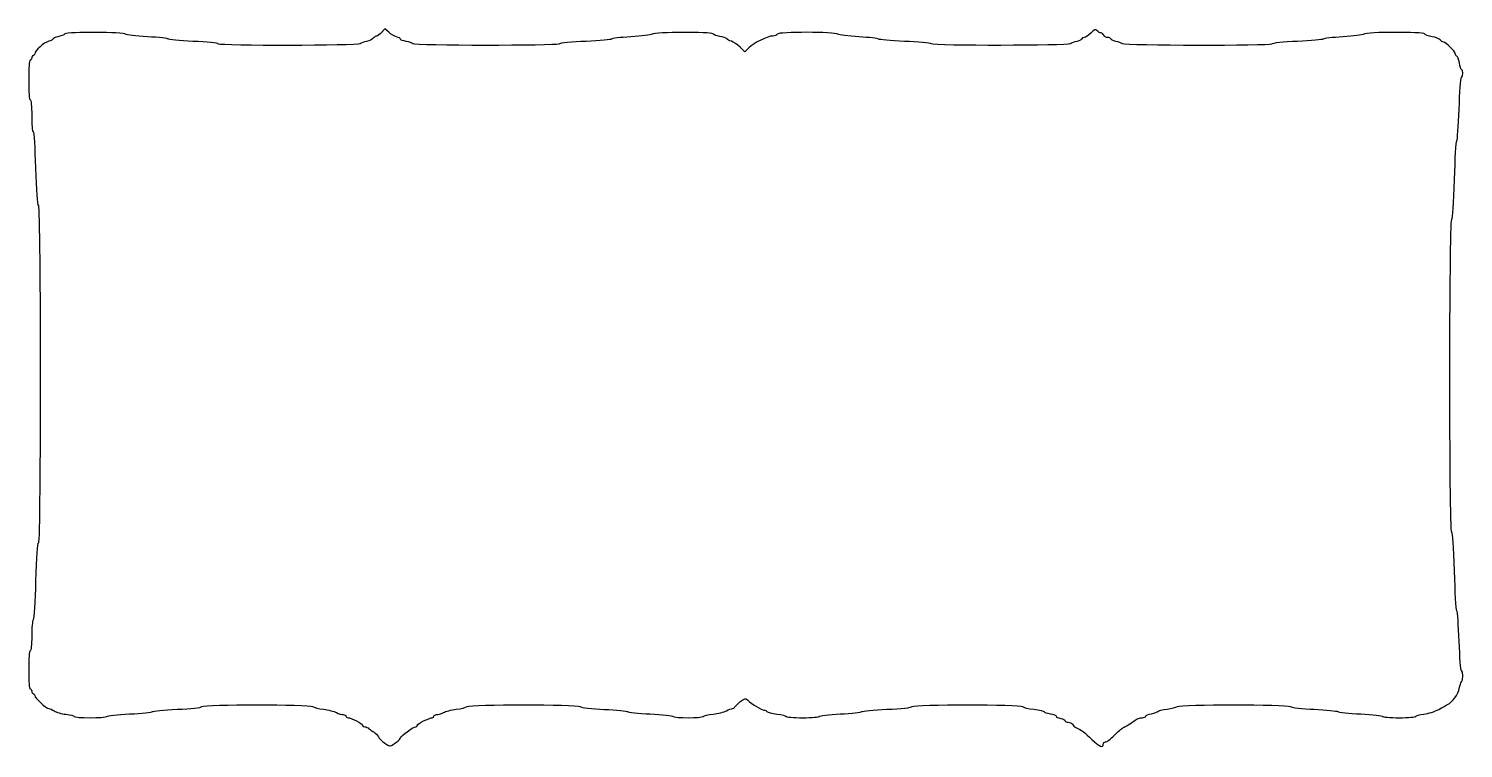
# Model space of a CAD drawing. Header units: centimetres. Extents: x -13 to 12, y -13.2 to -0.7.
import ezdxf

# ---------------------------------------------------------------- set-up
doc = ezdxf.new("R2010")
doc.units = ezdxf.units.CM
doc.header["$MEASUREMENT"] = 0
doc.layers.add('Layer 1', color=7, linetype='Continuous')

msp = doc.modelspace()

# ---------------------------------------------------------------- linework, layer by layer
at = {"layer": 'Layer 1'}
msp.add_open_spline([(-6.82918, -13.15), (-6.87445, -13.11873), (-6.92207, -13.07032), (-6.93501, -13.04242), (-6.93501, -13.04242), (-6.94795, -13.01452), (-6.98185, -12.97882), (-7.01034, -12.96308), (-7.01034, -12.96308), (-7.03883, -12.94735), (-7.07838, -12.9196), (-7.09822, -12.90141), (-7.09822, -12.90141), (-7.11806, -12.88323), (-7.15131, -12.86835), (-7.1721, -12.86835), (-7.1721, -12.86835), (-7.19289, -12.86835), (-7.2099, -12.85765), (-7.2099, -12.84457), (-7.2099, -12.84457), (-7.2099, -12.81561), (-7.40794, -12.70967), (-7.46207, -12.70967), (-7.46207, -12.70967), (-7.48345, -12.70967), (-7.50094, -12.69777), (-7.50094, -12.68322), (-7.50094, -12.68322), (-7.50094, -12.66867), (-7.52178, -12.6567), (-7.54724, -12.65661), (-7.54724, -12.65661), (-7.57271, -12.65653), (-7.6259, -12.63957), (-7.66545, -12.61895), (-7.66545, -12.61895), (-7.705, -12.59833), (-7.8062, -12.57313), (-7.89035, -12.56296), (-7.89035, -12.56296), (-7.97449, -12.55279), (-8.06008, -12.53106), (-8.08054, -12.51467), (-8.08054, -12.51467), (-8.13134, -12.47399), (-9.98386, -12.47537), (-10.00974, -12.51611), (-10.00974, -12.51611), (-10.02034, -12.5328), (-10.19861, -12.55231), (-10.44459, -12.56371), (-10.44459, -12.56371), (-10.67388, -12.57433), (-10.86729, -12.59243), (-10.8744, -12.60392), (-10.8744, -12.60392), (-10.88151, -12.61541), (-11.06022, -12.63346), (-11.27154, -12.64402), (-11.27154, -12.64402), (-11.48286, -12.65458), (-11.66222, -12.67367), (-11.67012, -12.68645), (-11.67012, -12.68645), (-11.68869, -12.71649), (-12.23698, -12.71695), (-12.23698, -12.68693), (-12.23698, -12.68693), (-12.23698, -12.67442), (-12.30215, -12.65746), (-12.38181, -12.64924), (-12.38181, -12.64924), (-12.46147, -12.64102), (-12.55341, -12.61556), (-12.58613, -12.59265), (-12.58613, -12.59265), (-12.61885, -12.56974), (-12.65986, -12.551), (-12.67727, -12.551), (-12.67727, -12.551), (-12.72269, -12.551), (-12.92489, -12.3639), (-12.92489, -12.32187), (-12.92489, -12.32187), (-12.92489, -12.30244), (-12.9368, -12.28654), (-12.95135, -12.28654), (-12.95135, -12.28654), (-12.9659, -12.28654), (-12.97781, -12.26869), (-12.97781, -12.24687), (-12.97781, -12.24687), (-12.97781, -12.22505), (-12.98972, -12.2072), (-13.00427, -12.2072), (-13.00427, -12.2072), (-13.0205, -12.2072), (-13.03073, -12.07938), (-13.03073, -11.87663), (-13.03073, -11.87663), (-13.03073, -11.67388), (-13.0205, -11.54606), (-13.00427, -11.54606), (-13.00427, -11.54606), (-12.98843, -11.54606), (-12.97781, -11.44204), (-12.97781, -11.28689), (-12.97781, -11.28689), (-12.97781, -11.14435), (-12.96691, -11.01642), (-12.95359, -11.0026), (-12.95359, -11.0026), (-12.94027, -10.98878), (-12.92083, -10.68591), (-12.91039, -10.32955), (-12.91039, -10.32955), (-12.89782, -9.90066), (-12.88141, -9.67525), (-12.86185, -9.66276), (-12.86185, -9.66276), (-12.81924, -9.63556), (-12.81975, -3.84749), (-12.86236, -3.79488), (-12.86236, -3.79488), (-12.88161, -3.77112), (-12.89934, -3.53164), (-12.91162, -3.12967), (-12.91162, -3.12967), (-12.92217, -2.78422), (-12.94138, -2.50158), (-12.95431, -2.50158), (-12.95431, -2.50158), (-12.96723, -2.50158), (-12.97781, -2.37662), (-12.97781, -2.2239), (-12.97781, -2.2239), (-12.97781, -2.05641), (-12.98831, -1.94622), (-13.00427, -1.94622), (-13.00427, -1.94622), (-13.02055, -1.94622), (-13.03073, -1.81399), (-13.03073, -1.60242), (-13.03073, -1.60242), (-13.03073, -1.39085), (-13.02055, -1.25862), (-13.00427, -1.25862), (-13.00427, -1.25862), (-12.98972, -1.25862), (-12.97781, -1.24077), (-12.97781, -1.21895), (-12.97781, -1.21895), (-12.97781, -1.19713), (-12.9659, -1.17928), (-12.95135, -1.17928), (-12.95135, -1.17928), (-12.9368, -1.17928), (-12.92489, -1.16376), (-12.92489, -1.1448), (-12.92489, -1.1448), (-12.92489, -1.09209), (-12.76205, -0.94718), (-12.68015, -0.92701), (-12.68015, -0.92701), (-12.64013, -0.91715), (-12.60739, -0.89943), (-12.60739, -0.88761), (-12.60739, -0.88761), (-12.60739, -0.8758), (-12.56869, -0.85786), (-12.5214, -0.84775), (-12.5214, -0.84775), (-12.47411, -0.83764), (-12.41895, -0.81608), (-12.39883, -0.79984), (-12.39883, -0.79984), (-12.35179, -0.76185), (-11.3647, -0.76505), (-11.34069, -0.80327), (-11.34069, -0.80327), (-11.3316, -0.81775), (-11.16045, -0.8383), (-10.96035, -0.84895), (-10.96035, -0.84895), (-10.76026, -0.8596), (-10.59655, -0.87742), (-10.59655, -0.88855), (-10.59655, -0.88855), (-10.59655, -0.89968), (-10.40307, -0.91751), (-10.1666, -0.92817), (-10.1666, -0.92817), (-9.92499, -0.93906), (-9.72917, -0.95938), (-9.71958, -0.97455), (-9.71958, -0.97455), (-9.69771, -1.00913), (-7.29641, -1.00622), (-7.25324, -0.97156), (-7.25324, -0.97156), (-7.23667, -0.95826), (-7.18524, -0.93929), (-7.13896, -0.9294), (-7.13896, -0.9294), (-7.09267, -0.91951), (-7.04061, -0.89434), (-7.02327, -0.87345), (-7.02327, -0.87345), (-7.00593, -0.85257), (-6.97968, -0.83548), (-6.96494, -0.83548), (-6.96494, -0.83548), (-6.9502, -0.83548), (-6.91161, -0.80687), (-6.87919, -0.7719), (-6.87919, -0.7719), (-6.87919, -0.7719), (-6.82024, -0.70832), (-6.82024, -0.70832), (-6.82024, -0.70832), (-6.82024, -0.70832), (-6.75281, -0.77081), (-6.75281, -0.77081), (-6.75281, -0.77081), (-6.71572, -0.80518), (-6.65457, -0.84103), (-6.61691, -0.85048), (-6.61691, -0.85048), (-6.57925, -0.85993), (-6.54844, -0.87773), (-6.54844, -0.89004), (-6.54844, -0.89004), (-6.54844, -0.90235), (-6.50379, -0.92063), (-6.44922, -0.93066), (-6.44922, -0.93066), (-6.39465, -0.94069), (-6.34325, -0.95923), (-6.33501, -0.97185), (-6.33501, -0.97185), (-6.31279, -1.00587), (-3.83317, -1.00869), (-3.79107, -0.97474), (-3.79107, -0.97474), (-3.77238, -0.95967), (-3.55765, -0.93875), (-3.31391, -0.92826), (-3.31391, -0.92826), (-3.07016, -0.91777), (-2.87073, -0.90016), (-2.87073, -0.88914), (-2.87073, -0.88914), (-2.87073, -0.87811), (-2.71893, -0.86047), (-2.53339, -0.84994), (-2.53339, -0.84994), (-2.34785, -0.83941), (-2.18115, -0.81848), (-2.16295, -0.80343), (-2.16295, -0.80343), (-2.11618, -0.76477), (-1.12865, -0.76002), (-1.10368, -0.79833), (-1.10368, -0.79833), (-1.09329, -0.81426), (-1.03814, -0.83467), (-0.9811, -0.84367), (-0.9811, -0.84367), (-0.92407, -0.85268), (-0.87049, -0.87076), (-0.86204, -0.88386), (-0.86204, -0.88386), (-0.85359, -0.89696), (-0.8169, -0.91655), (-0.78052, -0.92738), (-0.78052, -0.92738), (-0.74414, -0.93822), (-0.67604, -0.98346), (-0.62919, -1.02791), (-0.62919, -1.02791), (-0.62919, -1.02791), (-0.544, -1.10874), (-0.544, -1.10874), (-0.544, -1.10874), (-0.544, -1.10874), (-0.47385, -1.03862), (-0.47385, -1.03862), (-0.47385, -1.03862), (-0.38846, -0.95327), (-0.14659, -0.83546), (-0.05676, -0.83546), (-0.05676, -0.83546), (-0.02069, -0.83546), (0.01378, -0.82058), (0.01985, -0.8024), (0.01985, -0.8024), (0.03387, -0.76037), (1.02688, -0.76113), (1.07816, -0.80321), (1.07816, -0.80321), (1.09636, -0.81815), (1.26008, -0.83905), (1.44198, -0.84965), (1.44198, -0.84965), (1.62388, -0.86025), (1.77871, -0.87819), (1.78605, -0.88951), (1.78605, -0.88951), (1.79339, -0.90083), (1.99579, -0.9186), (2.23584, -0.92899), (2.23584, -0.92899), (2.47589, -0.93939), (2.68706, -0.95966), (2.70511, -0.97403), (2.70511, -0.97403), (2.7473, -1.00764), (5.08739, -1.00511), (5.12937, -0.97141), (5.12937, -0.97141), (5.14587, -0.95816), (5.19807, -0.93906), (5.24536, -0.92895), (5.24536, -0.92895), (5.29265, -0.91884), (5.33135, -0.89962), (5.33135, -0.88623), (5.33135, -0.88623), (5.33135, -0.87284), (5.3488, -0.86189), (5.37013, -0.86189), (5.37013, -0.86189), (5.39146, -0.86189), (5.44441, -0.8272), (5.48781, -0.78479), (5.48781, -0.78479), (5.5541, -0.72002), (5.57169, -0.71368), (5.5978, -0.74512), (5.5978, -0.74512), (5.61489, -0.76571), (5.64401, -0.78255), (5.6625, -0.78255), (5.6625, -0.78255), (5.68099, -0.78255), (5.70297, -0.8004), (5.71135, -0.82222), (5.71135, -0.82222), (5.71973, -0.84404), (5.75077, -0.86189), (5.78033, -0.86189), (5.78033, -0.86189), (5.80989, -0.86189), (5.83408, -0.87285), (5.83408, -0.88623), (5.83408, -0.88623), (5.83408, -0.89962), (5.87278, -0.91884), (5.92007, -0.92895), (5.92007, -0.92895), (5.96736, -0.93906), (6.01943, -0.95806), (6.03578, -0.97117), (6.03578, -0.97117), (6.07846, -1.00542), (8.61259, -1.00953), (8.63459, -0.97539), (8.63459, -0.97539), (8.64427, -0.96037), (8.84424, -0.94007), (9.08835, -0.92931), (9.08835, -0.92931), (9.3284, -0.91873), (9.5308, -0.90082), (9.53814, -0.8895), (9.53814, -0.8895), (9.54548, -0.87818), (9.70031, -0.86024), (9.88221, -0.84964), (9.88221, -0.84964), (10.06411, -0.83904), (10.22791, -0.81807), (10.24622, -0.80305), (10.24622, -0.80305), (10.29376, -0.76403), (11.28097, -0.76072), (11.30553, -0.7995), (11.30553, -0.7995), (11.31579, -0.81571), (11.37411, -0.83731), (11.43512, -0.8475), (11.43512, -0.8475), (11.49613, -0.85769), (11.56009, -0.88295), (11.57727, -0.90363), (11.57727, -0.90363), (11.59444, -0.92431), (11.61926, -0.94123), (11.63241, -0.94123), (11.63241, -0.94123), (11.67042, -0.94123), (11.84013, -1.10495), (11.84013, -1.14162), (11.84013, -1.14162), (11.84013, -1.15989), (11.8528, -1.17906), (11.8683, -1.18422), (11.8683, -1.18422), (11.88379, -1.18938), (11.90322, -1.24393), (11.91147, -1.30543), (11.91147, -1.30543), (11.91972, -1.36693), (11.93681, -1.41726), (11.94945, -1.41726), (11.94945, -1.41726), (11.97961, -1.41726), (11.97927, -1.54214), (11.94905, -1.56081), (11.94905, -1.56081), (11.93619, -1.56875), (11.91692, -1.81639), (11.90622, -2.11112), (11.90622, -2.11112), (11.89552, -2.40585), (11.87742, -2.65294), (11.86599, -2.66021), (11.86599, -2.66021), (11.85456, -2.66748), (11.83664, -2.97095), (11.82617, -3.33458), (11.82617, -3.33458), (11.81399, -3.75747), (11.79639, -4.0091), (11.77733, -4.03285), (11.77733, -4.03285), (11.7349, -4.08571), (11.73475, -9.45059), (11.77717, -9.47759), (11.77717, -9.47759), (11.79688, -9.49014), (11.81328, -9.71798), (11.82611, -10.15761), (11.82611, -10.15761), (11.83672, -10.52124), (11.85492, -10.83066), (11.86654, -10.8452), (11.86654, -10.8452), (11.87816, -10.85975), (11.89635, -11.10073), (11.90696, -11.38073), (11.90696, -11.38073), (11.91757, -11.66073), (11.93664, -11.88981), (11.94933, -11.88981), (11.94933, -11.88981), (11.97937, -11.88981), (11.97946, -12.06745), (11.94944, -12.08601), (11.94944, -12.08601), (11.9368, -12.09382), (11.9188, -12.1451), (11.90944, -12.19997), (11.90944, -12.19997), (11.89328, -12.29472), (11.78665, -12.44158), (11.70564, -12.48067), (11.70564, -12.48067), (11.68502, -12.49062), (11.61539, -12.52851), (11.55091, -12.56486), (11.55091, -12.56486), (11.48643, -12.60122), (11.37034, -12.6384), (11.29294, -12.6475), (11.29294, -12.6475), (11.21554, -12.65659), (11.15221, -12.67429), (11.15221, -12.68684), (11.15221, -12.68684), (11.15221, -12.69938), (11.02124, -12.70964), (10.86117, -12.70964), (10.86117, -12.70964), (10.7011, -12.70964), (10.57013, -12.69908), (10.57013, -12.68617), (10.57013, -12.68617), (10.57013, -12.67326), (10.40047, -12.6541), (10.1931, -12.64358), (10.1931, -12.64358), (9.98573, -12.63307), (9.80413, -12.61486), (9.78954, -12.60313), (9.78954, -12.60313), (9.77495, -12.5914), (9.5904, -12.57334), (9.37944, -12.563), (9.37944, -12.563), (9.16847, -12.55266), (8.98013, -12.53166), (8.96089, -12.51633), (8.96089, -12.51633), (8.91079, -12.47639), (7.04616, -12.47444), (6.99578, -12.51427), (6.99578, -12.51427), (6.97531, -12.53045), (6.89398, -12.55096), (6.81504, -12.55985), (6.81504, -12.55985), (6.7361, -12.56874), (6.66466, -12.58651), (6.65629, -12.59934), (6.65629, -12.59934), (6.64792, -12.61217), (6.59642, -12.63088), (6.54185, -12.64091), (6.54185, -12.64091), (6.48728, -12.65094), (6.44263, -12.67051), (6.44263, -12.68439), (6.44263, -12.68439), (6.44263, -12.69828), (6.41447, -12.70964), (6.38005, -12.70964), (6.38005, -12.70964), (6.34563, -12.70964), (6.28894, -12.73047), (6.25407, -12.75592), (6.25407, -12.75592), (6.17108, -12.81649), (6.09497, -12.8643), (6.04575, -12.88677), (6.04575, -12.88677), (6.02392, -12.89673), (5.95452, -12.95616), (5.89153, -13.01883), (5.89153, -13.01883), (5.82853, -13.0815), (5.76007, -13.13278), (5.73939, -13.13278), (5.73939, -13.13278), (5.71871, -13.13278), (5.70179, -13.15063), (5.70179, -13.17245), (5.70179, -13.17245), (5.70179, -13.24227), (5.63906, -13.21478), (5.50587, -13.08658), (5.50587, -13.08658), (5.38485, -12.97011), (5.32392, -12.92476), (5.22554, -12.87796), (5.22554, -12.87796), (5.20371, -12.86758), (5.17633, -12.84331), (5.16469, -12.82403), (5.16469, -12.82403), (5.15305, -12.80475), (5.12031, -12.78898), (5.09193, -12.78898), (5.09193, -12.78898), (5.06355, -12.78898), (5.04033, -12.77802), (5.04033, -12.76464), (5.04033, -12.76464), (5.04033, -12.75125), (5.00461, -12.73245), (4.96095, -12.72287), (4.96095, -12.72287), (4.91729, -12.71329), (4.88157, -12.69463), (4.88157, -12.68141), (4.88157, -12.68141), (4.88157, -12.66819), (4.83394, -12.64977), (4.77574, -12.64046), (4.77574, -12.64046), (4.71753, -12.63116), (4.66991, -12.61411), (4.66991, -12.60258), (4.66991, -12.60258), (4.66991, -12.59105), (4.58954, -12.57314), (4.49132, -12.56278), (4.49132, -12.56278), (4.39309, -12.55242), (4.30421, -12.53064), (4.29381, -12.5144), (4.29381, -12.5144), (4.26783, -12.47383), (2.39896, -12.47498), (2.37293, -12.51559), (2.37293, -12.51559), (2.36223, -12.53228), (2.18153, -12.55177), (1.93148, -12.56321), (1.93148, -12.56321), (1.69865, -12.57386), (1.50219, -12.59199), (1.49492, -12.6035), (1.49492, -12.6035), (1.48764, -12.61501), (1.31798, -12.63313), (1.11789, -12.64378), (1.11789, -12.64378), (0.9178, -12.65443), (0.75409, -12.6736), (0.75409, -12.6864), (0.75409, -12.6864), (0.75409, -12.69919), (0.62312, -12.70966), (0.46305, -12.70966), (0.46305, -12.70966), (0.30298, -12.70966), (0.17201, -12.6993), (0.17201, -12.68663), (0.17201, -12.68663), (0.17201, -12.67396), (0.10094, -12.65556), (0.01407, -12.64574), (0.01407, -12.64574), (-0.0728, -12.63592), (-0.15089, -12.61653), (-0.15947, -12.60266), (-0.15947, -12.60266), (-0.16805, -12.58879), (-0.19169, -12.57744), (-0.21202, -12.57744), (-0.21202, -12.57744), (-0.25236, -12.57744), (-0.42333, -12.47208), (-0.49417, -12.40356), (-0.49417, -12.40356), (-0.53527, -12.36381), (-0.54562, -12.36622), (-0.63308, -12.43597), (-0.63308, -12.43597), (-0.68505, -12.47742), (-0.72757, -12.52026), (-0.72758, -12.53117), (-0.72758, -12.53117), (-0.72758, -12.54208), (-0.74246, -12.55108), (-0.76065, -12.55117), (-0.76065, -12.55117), (-0.77884, -12.55125), (-0.82675, -12.56855), (-0.86711, -12.5896), (-0.86711, -12.5896), (-0.90747, -12.61064), (-1.01192, -12.63594), (-1.09921, -12.64581), (-1.09921, -12.64581), (-1.1865, -12.65568), (-1.26431, -12.67409), (-1.27212, -12.68672), (-1.27212, -12.68672), (-1.29075, -12.71685), (-1.7785, -12.71661), (-1.79714, -12.68646), (-1.79714, -12.68646), (-1.80504, -12.67368), (-1.9844, -12.65459), (-2.19572, -12.64403), (-2.19572, -12.64403), (-2.40704, -12.63347), (-2.58563, -12.61562), (-2.5926, -12.60436), (-2.5926, -12.60436), (-2.59956, -12.5931), (-2.78107, -12.57524), (-2.99595, -12.56468), (-2.99595, -12.56468), (-3.21083, -12.55411), (-3.40261, -12.53245), (-3.42213, -12.51655), (-3.42213, -12.51655), (-3.47271, -12.47534), (-5.33538, -12.47358), (-5.38672, -12.51469), (-5.38672, -12.51469), (-5.40718, -12.53108), (-5.49277, -12.55281), (-5.57691, -12.56298), (-5.57691, -12.56298), (-5.66105, -12.57315), (-5.76225, -12.59835), (-5.80181, -12.61897), (-5.80181, -12.61897), (-5.84136, -12.63959), (-5.89456, -12.65654), (-5.92002, -12.65663), (-5.92002, -12.65663), (-5.94549, -12.65671), (-5.96632, -12.66869), (-5.96632, -12.68324), (-5.96632, -12.68324), (-5.96632, -12.69779), (-5.97888, -12.70969), (-5.99423, -12.70969), (-5.99423, -12.70969), (-6.04582, -12.70969), (-6.25736, -12.81652), (-6.25736, -12.84258), (-6.25736, -12.84258), (-6.25736, -12.85676), (-6.26867, -12.86836), (-6.28249, -12.86836), (-6.28249, -12.86836), (-6.32676, -12.86836), (-6.54839, -13.02962), (-6.54857, -13.06196), (-6.54857, -13.06196), (-6.5487, -13.0869), (-6.67308, -13.18119), (-6.73361, -13.20224), (-6.73361, -13.20224), (-6.74089, -13.20478), (-6.78388, -13.18126), (-6.82914, -13.14999), (-6.82914, -13.14999), (-6.82914, -13.14999), (-6.82918, -13.15), (-6.82918, -13.15)], degree=3, knots=[0, 0, 0, 0, 0.00546448, 0.00546448, 0.00546448, 0.00546448, 0.01092896, 0.01092896, 0.01092896, 0.01092896, 0.01639344, 0.01639344, 0.01639344, 0.01639344, 0.02185792, 0.02185792, 0.02185792, 0.02185792, 0.0273224, 0.0273224, 0.0273224, 0.0273224, 0.03278689, 0.03278689, 0.03278689, 0.03278689, 0.03825137, 0.03825137, 0.03825137, 0.03825137, 0.04371585, 0.04371585, 0.04371585, 0.04371585, 0.04918033, 0.04918033, 0.04918033, 0.04918033, 0.05464481, 0.05464481, 0.05464481, 0.05464481, 0.06010929, 0.06010929, 0.06010929, 0.06010929, 0.06557377, 0.06557377, 0.06557377, 0.06557377, 0.07103825, 0.07103825, 0.07103825, 0.07103825, 0.07650273, 0.07650273, 0.07650273, 0.07650273, 0.08196721, 0.08196721, 0.08196721, 0.08196721, 0.08743169, 0.08743169, 0.08743169, 0.08743169, 0.09289617, 0.09289617, 0.09289617, 0.09289617, 0.09836066, 0.09836066, 0.09836066, 0.09836066, 0.10382514, 0.10382514, 0.10382514, 0.10382514, 0.10928962, 0.10928962, 0.10928962, 0.10928962, 0.1147541, 0.1147541, 0.1147541, 0.1147541, 0.12021858, 0.12021858, 0.12021858, 0.12021858, 0.12568306, 0.12568306, 0.12568306, 0.12568306, 0.13114754, 0.13114754, 0.13114754, 0.13114754, 0.13661202, 0.13661202, 0.13661202, 0.13661202, 0.1420765, 0.1420765, 0.1420765, 0.1420765, 0.14754098, 0.14754098, 0.14754098, 0.14754098, 0.15300546, 0.15300546, 0.15300546, 0.15300546, 0.15846995, 0.15846995, 0.15846995, 0.15846995, 0.16393443, 0.16393443, 0.16393443, 0.16393443, 0.16939891, 0.16939891, 0.16939891, 0.16939891, 0.17486339, 0.17486339, 0.17486339, 0.17486339, 0.18032787, 0.18032787, 0.18032787, 0.18032787, 0.18579235, 0.18579235, 0.18579235, 0.18579235, 0.19125683, 0.19125683, 0.19125683, 0.19125683, 0.19672131, 0.19672131, 0.19672131, 0.19672131, 0.20218579, 0.20218579, 0.20218579, 0.20218579, 0.20765027, 0.20765027, 0.20765027, 0.20765027, 0.21311475, 0.21311475, 0.21311475, 0.21311475, 0.21857923, 0.21857923, 0.21857923, 0.21857923, 0.22404372, 0.22404372, 0.22404372, 0.22404372, 0.2295082, 0.2295082, 0.2295082, 0.2295082, 0.23497268, 0.23497268, 0.23497268, 0.23497268, 0.24043716, 0.24043716, 0.24043716, 0.24043716, 0.24590164, 0.24590164, 0.24590164, 0.24590164, 0.25136612, 0.25136612, 0.25136612, 0.25136612, 0.2568306, 0.2568306, 0.2568306, 0.2568306, 0.26229508, 0.26229508, 0.26229508, 0.26229508, 0.26775956, 0.26775956, 0.26775956, 0.26775956, 0.27322404, 0.27322404, 0.27322404, 0.27322404, 0.27868852, 0.27868852, 0.27868852, 0.27868852, 0.28415301, 0.28415301, 0.28415301, 0.28415301, 0.28961749, 0.28961749, 0.28961749, 0.28961749, 0.29508197, 0.29508197, 0.29508197, 0.29508197, 0.30054645, 0.30054645, 0.30054645, 0.30054645, 0.30601093, 0.30601093, 0.30601093, 0.30601093, 0.31147541, 0.31147541, 0.31147541, 0.31147541, 0.31693989, 0.31693989, 0.31693989, 0.31693989, 0.32240437, 0.32240437, 0.32240437, 0.32240437, 0.32786885, 0.32786885, 0.32786885, 0.32786885, 0.33333333, 0.33333333, 0.33333333, 0.33333333, 0.33879781, 0.33879781, 0.33879781, 0.33879781, 0.3442623, 0.3442623, 0.3442623, 0.3442623, 0.34972678, 0.34972678, 0.34972678, 0.34972678, 0.35519126, 0.35519126, 0.35519126, 0.35519126, 0.36065574, 0.36065574, 0.36065574, 0.36065574, 0.36612022, 0.36612022, 0.36612022, 0.36612022, 0.3715847, 0.3715847, 0.3715847, 0.3715847, 0.37704918, 0.37704918, 0.37704918, 0.37704918, 0.38251366, 0.38251366, 0.38251366, 0.38251366, 0.38797814, 0.38797814, 0.38797814, 0.38797814, 0.39344262, 0.39344262, 0.39344262, 0.39344262, 0.3989071, 0.3989071, 0.3989071, 0.3989071, 0.40437158, 0.40437158, 0.40437158, 0.40437158, 0.40983607, 0.40983607, 0.40983607, 0.40983607, 0.41530055, 0.41530055, 0.41530055, 0.41530055, 0.42076503, 0.42076503, 0.42076503, 0.42076503, 0.42622951, 0.42622951, 0.42622951, 0.42622951, 0.43169399, 0.43169399, 0.43169399, 0.43169399, 0.43715847, 0.43715847, 0.43715847, 0.43715847, 0.44262295, 0.44262295, 0.44262295, 0.44262295, 0.44808743, 0.44808743, 0.44808743, 0.44808743, 0.45355191, 0.45355191, 0.45355191, 0.45355191, 0.45901639, 0.45901639, 0.45901639, 0.45901639, 0.46448087, 0.46448087, 0.46448087, 0.46448087, 0.46994536, 0.46994536, 0.46994536, 0.46994536, 0.47540984, 0.47540984, 0.47540984, 0.47540984, 0.48087432, 0.48087432, 0.48087432, 0.48087432, 0.4863388, 0.4863388, 0.4863388, 0.4863388, 0.49180328, 0.49180328, 0.49180328, 0.49180328, 0.49726776, 0.49726776, 0.49726776, 0.49726776, 0.50273224, 0.50273224, 0.50273224, 0.50273224, 0.50819672, 0.50819672, 0.50819672, 0.50819672, 0.5136612, 0.5136612, 0.5136612, 0.5136612, 0.51912568, 0.51912568, 0.51912568, 0.51912568, 0.52459016, 0.52459016, 0.52459016, 0.52459016, 0.53005464, 0.53005464, 0.53005464, 0.53005464, 0.53551913, 0.53551913, 0.53551913, 0.53551913, 0.54098361, 0.54098361, 0.54098361, 0.54098361, 0.54644809, 0.54644809, 0.54644809, 0.54644809, 0.55191257, 0.55191257, 0.55191257, 0.55191257, 0.55737705, 0.55737705, 0.55737705, 0.55737705, 0.56284153, 0.56284153, 0.56284153, 0.56284153, 0.56830601, 0.56830601, 0.56830601, 0.56830601, 0.57377049, 0.57377049, 0.57377049, 0.57377049, 0.57923497, 0.57923497, 0.57923497, 0.57923497, 0.58469945, 0.58469945, 0.58469945, 0.58469945, 0.59016393, 0.59016393, 0.59016393, 0.59016393, 0.59562842, 0.59562842, 0.59562842, 0.59562842, 0.6010929, 0.6010929, 0.6010929, 0.6010929, 0.60655738, 0.60655738, 0.60655738, 0.60655738, 0.61202186, 0.61202186, 0.61202186, 0.61202186, 0.61748634, 0.61748634, 0.61748634, 0.61748634, 0.62295082, 0.62295082, 0.62295082, 0.62295082, 0.6284153, 0.6284153, 0.6284153, 0.6284153, 0.63387978, 0.63387978, 0.63387978, 0.63387978, 0.63934426, 0.63934426, 0.63934426, 0.63934426, 0.64480874, 0.64480874, 0.64480874, 0.64480874, 0.65027322, 0.65027322, 0.65027322, 0.65027322, 0.6557377, 0.6557377, 0.6557377, 0.6557377, 0.66120219, 0.66120219, 0.66120219, 0.66120219, 0.66666667, 0.66666667, 0.66666667, 0.66666667, 0.67213115, 0.67213115, 0.67213115, 0.67213115, 0.67759563, 0.67759563, 0.67759563, 0.67759563, 0.68306011, 0.68306011, 0.68306011, 0.68306011, 0.68852459, 0.68852459, 0.68852459, 0.68852459, 0.69398907, 0.69398907, 0.69398907, 0.69398907, 0.69945355, 0.69945355, 0.69945355, 0.69945355, 0.70491803, 0.70491803, 0.70491803, 0.70491803, 0.71038251, 0.71038251, 0.71038251, 0.71038251, 0.71584699, 0.71584699, 0.71584699, 0.71584699, 0.72131148, 0.72131148, 0.72131148, 0.72131148, 0.72677596, 0.72677596, 0.72677596, 0.72677596, 0.73224044, 0.73224044, 0.73224044, 0.73224044, 0.73770492, 0.73770492, 0.73770492, 0.73770492, 0.7431694, 0.7431694, 0.7431694, 0.7431694, 0.74863388, 0.74863388, 0.74863388, 0.74863388, 0.75409836, 0.75409836, 0.75409836, 0.75409836, 0.75956284, 0.75956284, 0.75956284, 0.75956284, 0.76502732, 0.76502732, 0.76502732, 0.76502732, 0.7704918, 0.7704918, 0.7704918, 0.7704918, 0.77595628, 0.77595628, 0.77595628, 0.77595628, 0.78142077, 0.78142077, 0.78142077, 0.78142077, 0.78688525, 0.78688525, 0.78688525, 0.78688525, 0.79234973, 0.79234973, 0.79234973, 0.79234973, 0.79781421, 0.79781421, 0.79781421, 0.79781421, 0.80327869, 0.80327869, 0.80327869, 0.80327869, 0.80874317, 0.80874317, 0.80874317, 0.80874317, 0.81420765, 0.81420765, 0.81420765, 0.81420765, 0.81967213, 0.81967213, 0.81967213, 0.81967213, 0.82513661, 0.82513661, 0.82513661, 0.82513661, 0.83060109, 0.83060109, 0.83060109, 0.83060109, 0.83606557, 0.83606557, 0.83606557, 0.83606557, 0.84153005, 0.84153005, 0.84153005, 0.84153005, 0.84699454, 0.84699454, 0.84699454, 0.84699454, 0.85245902, 0.85245902, 0.85245902, 0.85245902, 0.8579235, 0.8579235, 0.8579235, 0.8579235, 0.86338798, 0.86338798, 0.86338798, 0.86338798, 0.86885246, 0.86885246, 0.86885246, 0.86885246, 0.87431694, 0.87431694, 0.87431694, 0.87431694, 0.87978142, 0.87978142, 0.87978142, 0.87978142, 0.8852459, 0.8852459, 0.8852459, 0.8852459, 0.89071038, 0.89071038, 0.89071038, 0.89071038, 0.89617486, 0.89617486, 0.89617486, 0.89617486, 0.90163934, 0.90163934, 0.90163934, 0.90163934, 0.90710383, 0.90710383, 0.90710383, 0.90710383, 0.91256831, 0.91256831, 0.91256831, 0.91256831, 0.91803279, 0.91803279, 0.91803279, 0.91803279, 0.92349727, 0.92349727, 0.92349727, 0.92349727, 0.92896175, 0.92896175, 0.92896175, 0.92896175, 0.93442623, 0.93442623, 0.93442623, 0.93442623, 0.93989071, 0.93989071, 0.93989071, 0.93989071, 0.94535519, 0.94535519, 0.94535519, 0.94535519, 0.95081967, 0.95081967, 0.95081967, 0.95081967, 0.95628415, 0.95628415, 0.95628415, 0.95628415, 0.96174863, 0.96174863, 0.96174863, 0.96174863, 0.96721311, 0.96721311, 0.96721311, 0.96721311, 0.9726776, 0.9726776, 0.9726776, 0.9726776, 0.97814208, 0.97814208, 0.97814208, 0.97814208, 0.98360656, 0.98360656, 0.98360656, 0.98360656, 0.98907104, 0.98907104, 0.98907104, 0.98907104, 1, 1, 1, 1], dxfattribs=at)

doc.saveas('drawing.dxf')
